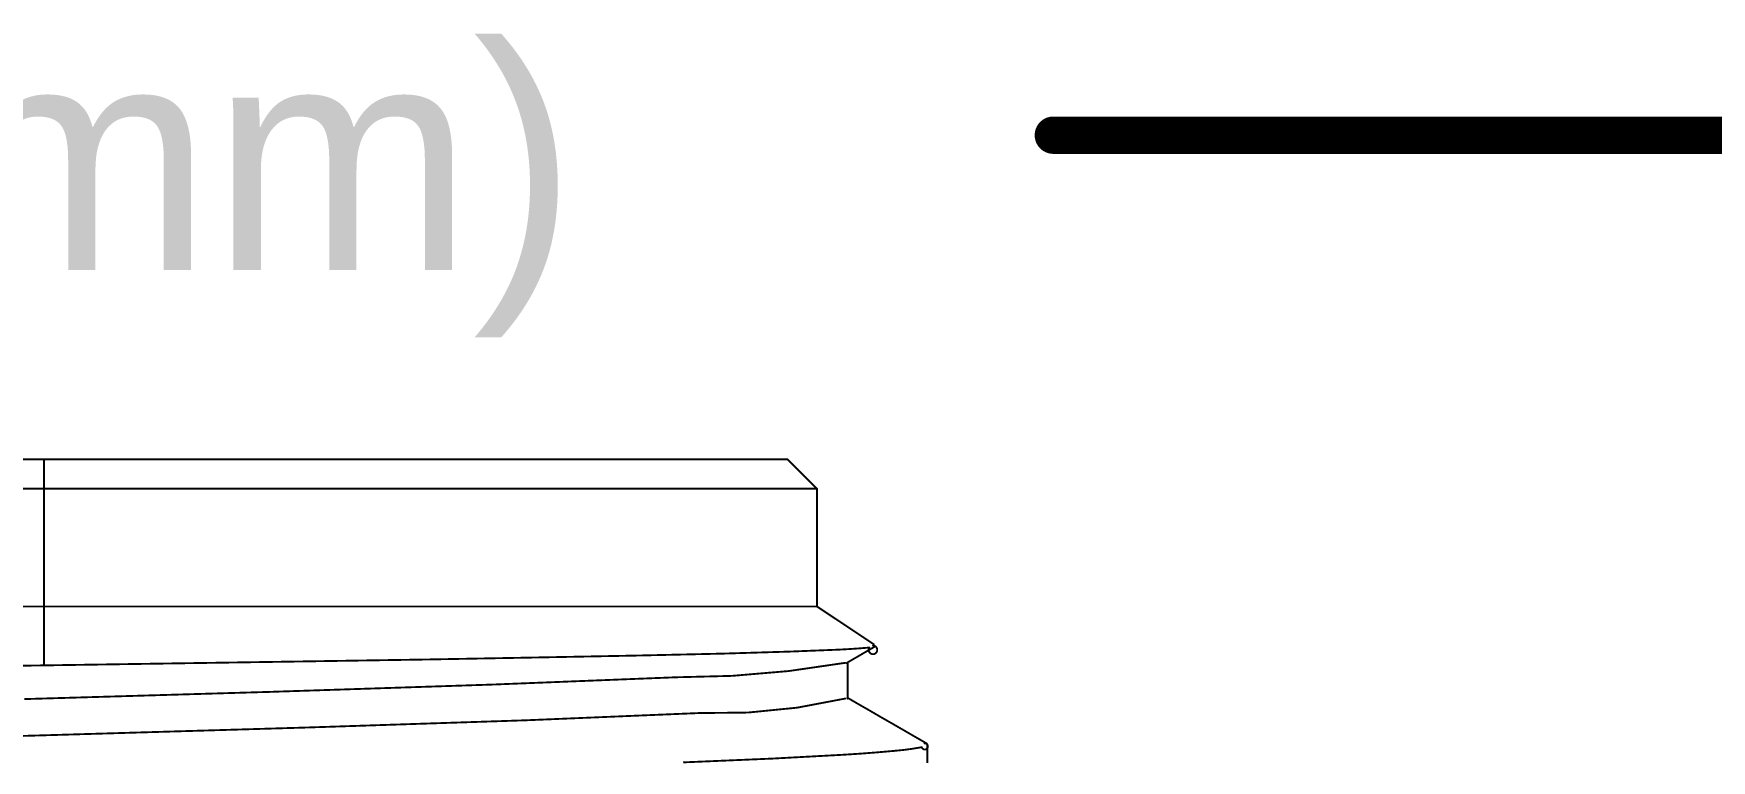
# Model space of a CAD drawing. Header units: inches. Extents: x 90 to 149.8, y 48.7 to 115.2.
# Drawn here: x 118.37 to 129.76, y 110.28 to 115.22 of the extents above; entities that cross this region are included whole.
import ezdxf

# ---------------------------------------------------------------- set-up
doc = ezdxf.new("R2010")
doc.units = ezdxf.units.IN
doc.layers.add('Mechanical 1', color=6, linetype='Continuous')
doc.layers.add('Mechanical 2', color=216, linetype='Continuous')
doc.styles.add('Arial', font='', dxfattribs={"height": 0.2})
doc.styles.get('Arial').set_extended_font_data('Arial')

msp = doc.modelspace()

# ---------------------------------------------------------------- linework, layer by layer
at = {"layer": 'Mechanical 1'}
msp.add_lwpolyline([(125.295, 114.529, 0.254, 0.254, 0), (140.939, 114.529, 0.254, 0.254, 0)], format="xyseb", dxfattribs=at)
msp.add_lwpolyline([(125.231, 114.529, 0.127, 0.127, 1), (125.358, 114.529, 0.127, 0.127, 1)], format="xyseb", close=True, dxfattribs=at)
at = {"layer": 'Mechanical 2'}
for points in [[(113.389, 112.327, 0.0127, 0.0127, 0), (123.489, 112.327, 0.0127, 0.0127, 0)], [(118.439, 110.927, 0.0127, 0.0127, 0), (118.439, 112.327, 0.0127, 0.0127, 0)], [(123.489, 112.327, 0.0127, 0.0127, 0), (123.689, 112.127, 0.0127, 0.0127, 0)], [(113.189, 112.127, 0.0127, 0.0127, 0), (123.689, 112.127, 0.0127, 0.0127, 0)], [(123.689, 111.327, 0.0127, 0.0127, 0), (123.689, 112.127, 0.0127, 0.0127, 0)], [(113.189, 111.327, 0.0127, 0.0127, 0), (123.689, 111.327, 0.0127, 0.0127, 0)], [(123.689, 111.327, 0.0127, 0.0127, 0), (124.075, 111.07, 0.0127, 0.0127, 0)], [(122.477, 110.994, 0.0127, 0.0127, 0), (123.052, 111.007, 0.0127, 0.0127, 0)], [(123.052, 111.007, 0.0127, 0.0127, 0), (123.512, 111.021, 0.0127, 0.0127, 0)], [(123.512, 111.021, 0.0127, 0.0127, 0), (123.839, 111.034, 0.0127, 0.0127, 0)], [(124.045, 111.048, 0.0127, 0.0127, -0.009223), (123.839, 111.034, 0.0127, 0.0127, 0)], [(123.888, 110.942, 0.0127, 0.0127, 0), (124.086, 111.057, 0.0127, 0.0127, 0)], [(124.069, 111.061, 0.0127, 0.0127, -3.987677), (124.045, 111.048, 0.0127, 0.0127, 0)], [(117.742, 110.917, 0.0127, 0.0127, 0), (118.439, 110.927, 0.0127, 0.0127, 0)], [(118.439, 110.927, 0.0127, 0.0127, 0), (120.21, 110.954, 0.0127, 0.0127, 0)], [(120.21, 110.954, 0.0127, 0.0127, 0), (121.038, 110.967, 0.0127, 0.0127, 0)], [(121.038, 110.967, 0.0127, 0.0127, 0), (121.8, 110.981, 0.0127, 0.0127, 0)], [(121.8, 110.981, 0.0127, 0.0127, 0), (122.477, 110.994, 0.0127, 0.0127, 0)], [(123.879, 110.944, 0.0127, 0.0127, -0.044622), (122.726, 110.846, 0.0127, 0.0127, 0)], [(123.898, 110.701, 0.0127, 0.0127, 0), (123.898, 110.948, 0.0127, 0.0127, 0)], [(119.973, 110.747, 0.0127, 0.0127, 0), (121.494, 110.797, 0.0127, 0.0127, 0)], [(121.494, 110.797, 0.0127, 0.0127, 0), (122.726, 110.846, 0.0127, 0.0127, 0)], [(118.305, 110.698, 0.0127, 0.0127, 0), (119.973, 110.747, 0.0127, 0.0127, 0)], [(123.883, 110.702, 0.0127, 0.0127, -0.066279), (122.886, 110.603, 0.0127, 0.0127, 0)], [(123.898, 110.706, 0.0127, 0.0127, 0), (123.951, 110.675, 0.0127, 0.0127, 0)], [(123.951, 110.675, 0.0127, 0.0127, 0), (124.005, 110.644, 0.0127, 0.0127, 0)], [(120.228, 110.505, 0.0127, 0.0127, 0), (121.712, 110.554, 0.0127, 0.0127, 0)], [(121.712, 110.554, 0.0127, 0.0127, 0), (122.886, 110.603, 0.0127, 0.0127, 0)], [(124.005, 110.644, 0.0127, 0.0127, 0), (124.059, 110.613, 0.0127, 0.0127, 0)], [(124.059, 110.613, 0.0127, 0.0127, 0), (124.112, 110.582, 0.0127, 0.0127, 0)], [(124.112, 110.582, 0.0127, 0.0127, 0), (124.166, 110.551, 0.0127, 0.0127, 0)], [(124.166, 110.551, 0.0127, 0.0127, 0), (124.22, 110.52, 0.0127, 0.0127, 0)], [(116.907, 110.407, 0.0127, 0.0127, 0), (118.574, 110.456, 0.0127, 0.0127, 0)], [(118.574, 110.456, 0.0127, 0.0127, 0), (120.228, 110.505, 0.0127, 0.0127, 0)], [(124.22, 110.52, 0.0127, 0.0127, 0), (124.274, 110.489, 0.0127, 0.0127, 0)], [(124.274, 110.489, 0.0127, 0.0127, 0), (124.327, 110.458, 0.0127, 0.0127, 0)], [(124.327, 110.458, 0.0127, 0.0127, 0), (124.435, 110.396, 0.0127, 0.0127, 0)], [(123.391, 110.294, 0.0127, 0.0127, 0), (123.872, 110.32, 0.0127, 0.0127, 0)], [(124.211, 110.346, 0.0127, 0.0127, -0.008327), (123.872, 110.32, 0.0127, 0.0127, 0)], [(124.401, 110.371, 0.0127, 0.0127, -0.025439), (124.211, 110.346, 0.0127, 0.0127, 0)], [(124.421, 110.397, 0.0127, 0.0127, -2.057161), (124.401, 110.371, 0.0127, 0.0127, 0)], [(124.439, 110.264, 0.0127, 0.0127, 0), (124.439, 110.389, 0.0127, 0.0127, 0)], [(122.78, 110.268, 0.0127, 0.0127, 0), (123.391, 110.294, 0.0127, 0.0127, 0)]]:
    msp.add_lwpolyline(points, format="xyseb", dxfattribs=at)
for points in [[(118.436, 112.327, 0.00635, 0.00635, 1), (118.442, 112.327, 0.00635, 0.00635, 1)], [(123.486, 112.327, 0.00635, 0.00635, 1), (123.492, 112.327, 0.00635, 0.00635, 1)], [(123.486, 112.327, 0.00635, 0.00635, 1), (123.492, 112.327, 0.00635, 0.00635, 1)], [(123.686, 112.127, 0.00635, 0.00635, 1), (123.692, 112.127, 0.00635, 0.00635, 1)], [(123.686, 112.127, 0.00635, 0.00635, 1), (123.692, 112.127, 0.00635, 0.00635, 1)], [(123.686, 112.127, 0.00635, 0.00635, 1), (123.692, 112.127, 0.00635, 0.00635, 1)], [(123.686, 111.327, 0.00635, 0.00635, 1), (123.692, 111.327, 0.00635, 0.00635, 1)], [(123.686, 111.327, 0.00635, 0.00635, 1), (123.692, 111.327, 0.00635, 0.00635, 1)], [(123.686, 111.327, 0.00635, 0.00635, 1), (123.692, 111.327, 0.00635, 0.00635, 1)], [(123.049, 111.007, 0.00635, 0.00635, 1), (123.055, 111.007, 0.00635, 0.00635, 1)], [(123.049, 111.007, 0.00635, 0.00635, 1), (123.055, 111.007, 0.00635, 0.00635, 1)], [(123.509, 111.021, 0.00635, 0.00635, 1), (123.515, 111.021, 0.00635, 0.00635, 1)], [(123.509, 111.021, 0.00635, 0.00635, 1), (123.515, 111.021, 0.00635, 0.00635, 1)], [(123.836, 111.034, 0.00635, 0.00635, 1), (123.842, 111.034, 0.00635, 0.00635, 1)], [(123.836, 111.034, 0.00635, 0.00635, 1), (123.842, 111.034, 0.00635, 0.00635, 1)], [(124.042, 111.048, 0.00635, 0.00635, 1), (124.048, 111.048, 0.00635, 0.00635, 1)], [(124.042, 111.048, 0.00635, 0.00635, 1), (124.048, 111.048, 0.00635, 0.00635, 1)], [(124.066, 111.061, 0.00635, 0.00635, 1), (124.072, 111.061, 0.00635, 0.00635, 1)], [(124.071, 111.07, 0.00635, 0.00635, 1), (124.078, 111.07, 0.00635, 0.00635, 1)], [(124.083, 111.057, 0.00635, 0.00635, 1), (124.089, 111.057, 0.00635, 0.00635, 1)], [(118.436, 110.927, 0.00635, 0.00635, 1), (118.442, 110.927, 0.00635, 0.00635, 1)], [(118.436, 110.927, 0.00635, 0.00635, 1), (118.442, 110.927, 0.00635, 0.00635, 1)], [(118.436, 110.927, 0.00635, 0.00635, 1), (118.442, 110.927, 0.00635, 0.00635, 1)], [(120.207, 110.954, 0.00635, 0.00635, 1), (120.214, 110.954, 0.00635, 0.00635, 1)], [(120.207, 110.954, 0.00635, 0.00635, 1), (120.214, 110.954, 0.00635, 0.00635, 1)], [(121.035, 110.967, 0.00635, 0.00635, 1), (121.041, 110.967, 0.00635, 0.00635, 1)], [(121.035, 110.967, 0.00635, 0.00635, 1), (121.041, 110.967, 0.00635, 0.00635, 1)], [(121.797, 110.981, 0.00635, 0.00635, 1), (121.803, 110.981, 0.00635, 0.00635, 1)], [(121.797, 110.981, 0.00635, 0.00635, 1), (121.803, 110.981, 0.00635, 0.00635, 1)], [(122.474, 110.994, 0.00635, 0.00635, 1), (122.48, 110.994, 0.00635, 0.00635, 1)], [(122.474, 110.994, 0.00635, 0.00635, 1), (122.48, 110.994, 0.00635, 0.00635, 1)], [(123.876, 110.944, 0.00635, 0.00635, 1), (123.882, 110.944, 0.00635, 0.00635, 1)], [(123.885, 110.942, 0.00635, 0.00635, 1), (123.891, 110.942, 0.00635, 0.00635, 1)], [(123.895, 110.948, 0.00635, 0.00635, 1), (123.901, 110.948, 0.00635, 0.00635, 1)], [(121.491, 110.797, 0.00635, 0.00635, 1), (121.497, 110.797, 0.00635, 0.00635, 1)], [(121.491, 110.797, 0.00635, 0.00635, 1), (121.497, 110.797, 0.00635, 0.00635, 1)], [(122.723, 110.846, 0.00635, 0.00635, 1), (122.729, 110.846, 0.00635, 0.00635, 1)], [(122.723, 110.846, 0.00635, 0.00635, 1), (122.729, 110.846, 0.00635, 0.00635, 1)], [(119.969, 110.747, 0.00635, 0.00635, 1), (119.976, 110.747, 0.00635, 0.00635, 1)], [(119.969, 110.747, 0.00635, 0.00635, 1), (119.976, 110.747, 0.00635, 0.00635, 1)], [(123.88, 110.702, 0.00635, 0.00635, 1), (123.886, 110.702, 0.00635, 0.00635, 1)], [(123.895, 110.706, 0.00635, 0.00635, 1), (123.901, 110.706, 0.00635, 0.00635, 1)], [(123.895, 110.701, 0.00635, 0.00635, 1), (123.901, 110.701, 0.00635, 0.00635, 1)], [(123.948, 110.675, 0.00635, 0.00635, 1), (123.955, 110.675, 0.00635, 0.00635, 1)], [(123.948, 110.675, 0.00635, 0.00635, 1), (123.955, 110.675, 0.00635, 0.00635, 1)], [(121.709, 110.554, 0.00635, 0.00635, 1), (121.716, 110.554, 0.00635, 0.00635, 1)], [(121.709, 110.554, 0.00635, 0.00635, 1), (121.716, 110.554, 0.00635, 0.00635, 1)], [(122.883, 110.603, 0.00635, 0.00635, 1), (122.89, 110.603, 0.00635, 0.00635, 1)], [(122.883, 110.603, 0.00635, 0.00635, 1), (122.89, 110.603, 0.00635, 0.00635, 1)], [(124.002, 110.644, 0.00635, 0.00635, 1), (124.008, 110.644, 0.00635, 0.00635, 1)], [(124.002, 110.644, 0.00635, 0.00635, 1), (124.008, 110.644, 0.00635, 0.00635, 1)], [(124.056, 110.613, 0.00635, 0.00635, 1), (124.062, 110.613, 0.00635, 0.00635, 1)], [(124.056, 110.613, 0.00635, 0.00635, 1), (124.062, 110.613, 0.00635, 0.00635, 1)], [(124.109, 110.582, 0.00635, 0.00635, 1), (124.116, 110.582, 0.00635, 0.00635, 1)], [(124.109, 110.582, 0.00635, 0.00635, 1), (124.116, 110.582, 0.00635, 0.00635, 1)], [(124.163, 110.551, 0.00635, 0.00635, 1), (124.169, 110.551, 0.00635, 0.00635, 1)], [(124.163, 110.551, 0.00635, 0.00635, 1), (124.169, 110.551, 0.00635, 0.00635, 1)], [(118.571, 110.456, 0.00635, 0.00635, 1), (118.577, 110.456, 0.00635, 0.00635, 1)], [(118.571, 110.456, 0.00635, 0.00635, 1), (118.577, 110.456, 0.00635, 0.00635, 1)], [(120.225, 110.505, 0.00635, 0.00635, 1), (120.231, 110.505, 0.00635, 0.00635, 1)], [(120.225, 110.505, 0.00635, 0.00635, 1), (120.231, 110.505, 0.00635, 0.00635, 1)], [(124.217, 110.52, 0.00635, 0.00635, 1), (124.223, 110.52, 0.00635, 0.00635, 1)], [(124.217, 110.52, 0.00635, 0.00635, 1), (124.223, 110.52, 0.00635, 0.00635, 1)], [(124.27, 110.489, 0.00635, 0.00635, 1), (124.277, 110.489, 0.00635, 0.00635, 1)], [(124.27, 110.489, 0.00635, 0.00635, 1), (124.277, 110.489, 0.00635, 0.00635, 1)], [(124.324, 110.458, 0.00635, 0.00635, 1), (124.33, 110.458, 0.00635, 0.00635, 1)], [(124.324, 110.458, 0.00635, 0.00635, 1), (124.33, 110.458, 0.00635, 0.00635, 1)], [(123.869, 110.32, 0.00635, 0.00635, 1), (123.875, 110.32, 0.00635, 0.00635, 1)], [(123.869, 110.32, 0.00635, 0.00635, 1), (123.875, 110.32, 0.00635, 0.00635, 1)], [(124.208, 110.346, 0.00635, 0.00635, 1), (124.215, 110.346, 0.00635, 0.00635, 1)], [(124.208, 110.346, 0.00635, 0.00635, 1), (124.215, 110.346, 0.00635, 0.00635, 1)], [(124.398, 110.371, 0.00635, 0.00635, 1), (124.404, 110.371, 0.00635, 0.00635, 1)], [(124.398, 110.371, 0.00635, 0.00635, 1), (124.404, 110.371, 0.00635, 0.00635, 1)], [(124.417, 110.397, 0.00635, 0.00635, 1), (124.424, 110.397, 0.00635, 0.00635, 1)], [(124.431, 110.396, 0.00635, 0.00635, 1), (124.438, 110.396, 0.00635, 0.00635, 1)], [(124.436, 110.389, 0.00635, 0.00635, 1), (124.442, 110.389, 0.00635, 0.00635, 1)], [(123.388, 110.294, 0.00635, 0.00635, 1), (123.394, 110.294, 0.00635, 0.00635, 1)], [(123.388, 110.294, 0.00635, 0.00635, 1), (123.394, 110.294, 0.00635, 0.00635, 1)]]:
    msp.add_lwpolyline(points, format="xyseb", close=True, dxfattribs=at)

# ---------------------------------------------------------------- texts
at = {"layer": 'Mechanical 1', "style": 'Arial'}
msp.add_text('45.00 (mm)', height=1.524, dxfattribs=at).set_placement((111.177, 113.614))

doc.saveas('drawing.dxf')
